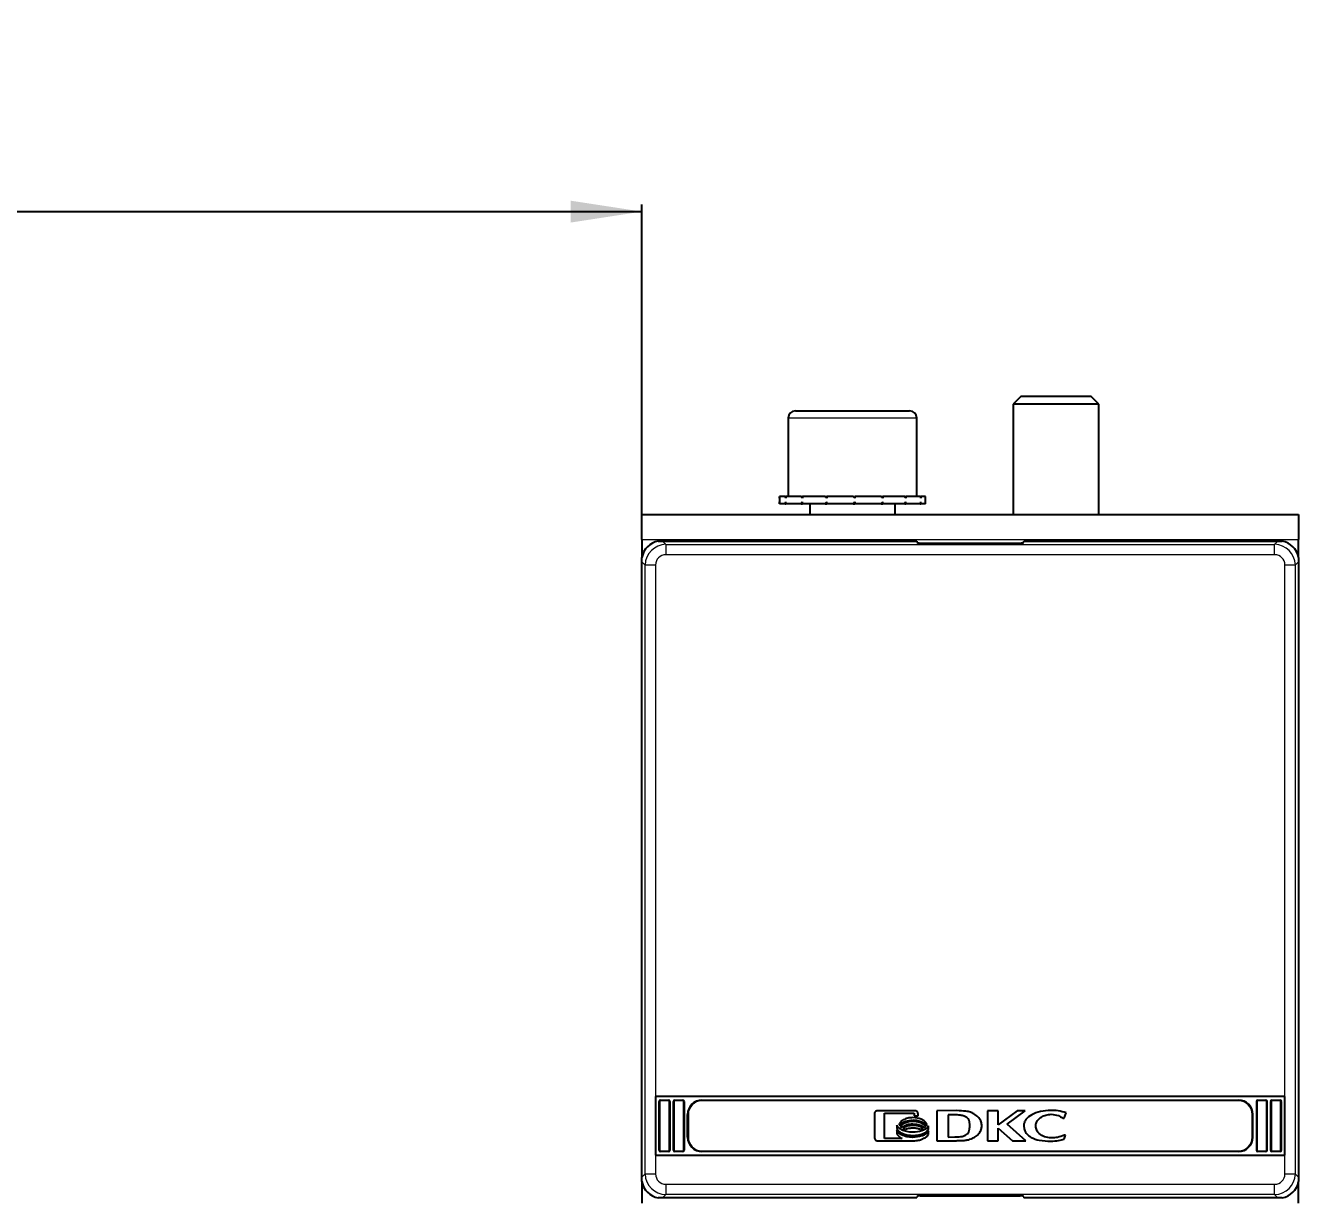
# Model space of a CAD drawing. Header units: millimetres. Extents: x 0 to 3741, y -408 to 602.
# Drawn here: x 1285 to 1463.4, y 393.3 to 557.9 of the extents above; entities that cross this region are included whole.
import ezdxf

# ---------------------------------------------------------------- set-up
doc = ezdxf.new("R2010")
doc.units = ezdxf.units.MM
doc.layers.add('FORMAT', color=7, linetype='Continuous')
doc.styles.add('SLDTEXTSTYLE0', font='TXT', dxfattribs={"width": 0.75})
doc.dimstyles.new('SLDDIMSTYLE0', dxfattribs={"dimtxt": 20, "dimasz": 10, "dimexe": 0, "dimexo": 0.0625, "dimgap": 5, "dimtad": 2, "dimdec": 1, "dimrnd": 1e-09, "dimzin": 12, "dimdsep": 46, "dimtxsty": 'SLDTEXTSTYLE0', "dimsah": 1, "dimcen": 0.09, "dimadec": 0, "dimazin": 3, "dimtfac": 1, "dimtofl": 0, "dimtmove": 0, "dimatfit": 3, "dimfxl": 0, "dimfrac": 2, "dimtolj": 1, "dimtzin": 12, "dimarcsym": 0})

# ---------------------------------------------------------------- blocks, each defined once
blk = doc.blocks.new('_D_2')
at = {"layer": 'FORMAT'}
for p, q in [((155.39, 489.4), (155.39, 532.81)), ((155.39, 531.81), (1371.39, 531.81)), ((1371.39, 489.4), (1371.39, 532.81))]:
    blk.add_line(p, q, dxfattribs=at)
for points in [[(155.39, 531.81), (165.39, 530.27), (165.39, 533.34)], [(1371.39, 531.81), (1361.39, 533.34), (1361.39, 530.27)]]:
    blk.add_solid(points, dxfattribs=at)
at = {"layer": 'FORMAT', "insert": (733.83, 557.59), "char_height": 20, "attachment_point": 1, "style": 'SLDTEXTSTYLE0'}
blk.add_mtext('1216', dxfattribs=at)

msp = doc.modelspace()

# ---------------------------------------------------------------- linework, layer by layer
at = {"color": 7, "linetype": 'Continuous', "lineweight": 25}
for p, q in [((1424.46, 505.89), (1423.39, 504.82)), ((1423.39, 504.82), (1423.39, 489.39)), ((1435.39, 504.82), (1423.39, 504.82)), ((1434.31, 505.89), (1424.46, 505.89)), ((1435.39, 504.82), (1434.31, 505.89)), ((1435.39, 489.39), (1435.39, 504.82)), ((1392.89, 503.89), (1401.32, 503.89)), ((1401.32, 503.89), (1408.89, 503.89)), ((1391.89, 502.89), (1391.89, 491.89)), ((1409.89, 491.89), (1409.89, 502.89)), ((1390.64, 491.89), (1390.64, 490.89)), ((1390.64, 491.89), (1390.64, 491.64)), ((1391.45, 491.89), (1390.64, 491.89)), ((1390.64, 491.89), (1390.64, 491.89)), ((1390.64, 490.89), (1390.64, 491.14)), ((1391.45, 490.89), (1390.64, 490.89)), ((1390.64, 490.89), (1390.64, 490.89)), ((1391.45, 491.89), (1391.56, 491.89)), ((1391.45, 490.89), (1391.56, 490.89)), ((1391.56, 491.89), (1391.56, 491.64)), ((1393.71, 491.89), (1391.56, 491.89)), ((1391.56, 490.89), (1391.56, 491.14)), ((1393.71, 490.89), (1391.56, 490.89)), ((1393.71, 491.89), (1393.89, 491.89)), ((1393.71, 490.89), (1393.89, 490.89)), ((1393.89, 491.89), (1393.89, 491.64)), ((1397.06, 491.89), (1393.89, 491.89)), ((1393.89, 490.89), (1393.89, 491.14)), ((1397.06, 490.89), (1393.89, 490.89)), ((1394.89, 490.89), (1394.89, 489.39)), ((1397.06, 491.89), (1397.29, 491.89)), ((1397.06, 490.89), (1397.29, 490.89)), ((1397.29, 491.89), (1397.29, 491.64)), ((1400.99, 491.89), (1397.29, 491.89)), ((1397.29, 490.89), (1397.29, 491.14)), ((1400.99, 490.89), (1397.29, 490.89)), ((1400.99, 491.89), (1401.07, 491.89)), ((1400.99, 490.89), (1401.15, 490.89)), ((1401.15, 490.89), (1401.23, 490.89)), ((1401.19, 491.89), (1401.23, 491.89)), ((1401.23, 491.89), (1401.23, 491.64)), ((1404.9, 491.89), (1401.23, 491.89)), ((1401.23, 490.89), (1401.23, 491.14)), ((1404.9, 490.89), (1401.23, 490.89)), ((1404.9, 491.89), (1405.13, 491.89)), ((1404.9, 490.89), (1405.13, 490.89)), ((1405.13, 491.89), (1405.13, 491.64)), ((1408.2, 491.89), (1405.13, 491.89)), ((1405.13, 490.89), (1405.13, 491.14)), ((1408.2, 490.89), (1405.13, 490.89)), ((1406.89, 489.39), (1406.89, 490.89)), ((1408.2, 491.89), (1408.38, 491.89)), ((1408.2, 490.89), (1408.38, 490.89)), ((1408.38, 491.89), (1408.38, 491.64)), ((1410.39, 491.89), (1408.38, 491.89)), ((1408.38, 490.89), (1408.38, 491.14)), ((1410.39, 490.89), (1408.38, 490.89)), ((1410.39, 491.89), (1410.48, 491.89)), ((1410.39, 490.89), (1410.48, 490.89)), ((1410.48, 491.89), (1410.48, 491.64)), ((1411.14, 491.89), (1410.48, 491.89)), ((1410.48, 490.89), (1410.48, 491.14)), ((1411.14, 490.89), (1410.48, 490.89)), ((1411.14, 490.89), (1411.14, 491.89)), ((1371.39, 485.89), (1371.39, 489.39)), ((1371.39, 489.39), (1463.39, 489.39)), ((1463.39, 489.39), (1463.39, 485.89)), ((1371.39, 485.89), (1371.39, 483.37)), ((1373.66, 485.64), (1374.28, 485.64)), ((1374.28, 485.64), (1409.89, 485.64)), ((1409.89, 485.64), (1409.89, 485.51)), ((1410.39, 485.37), (1424.39, 485.37)), ((1424.89, 485.51), (1424.89, 485.64)), ((1424.89, 485.64), (1460.49, 485.64)), ((1460.49, 485.64), (1461.11, 485.64)), ((1463.39, 483.37), (1463.39, 485.89)), ((1371.39, 482.74), (1371.39, 483.37)), ((1371.39, 396.54), (1371.39, 482.74)), ((1463.39, 483.37), (1463.39, 482.74)), ((1463.39, 482.74), (1463.39, 396.54)), ((1461.48, 407.84), (1373.29, 407.84)), ((1373.29, 407.84), (1373.29, 399.64)), ((1373.79, 400.34), (1373.79, 407.14)), ((1373.99, 407.34), (1375.09, 407.34)), ((1375.29, 407.14), (1375.29, 400.34)), ((1375.79, 400.34), (1375.79, 407.14)), ((1375.99, 407.34), (1377.09, 407.34)), ((1377.29, 407.14), (1377.29, 400.34)), ((1379.79, 407.34), (1454.98, 407.34)), ((1457.48, 407.14), (1457.48, 400.34)), ((1457.68, 407.34), (1458.78, 407.34)), ((1458.98, 400.34), (1458.98, 407.14)), ((1459.48, 407.14), (1459.48, 400.34)), ((1459.68, 407.34), (1460.78, 407.34)), ((1460.98, 400.34), (1460.98, 407.14)), ((1461.48, 399.64), (1461.48, 407.84)), ((1377.79, 402.14), (1377.79, 405.34)), ((1403.96, 405.4), (1403.96, 402.08)), ((1409.64, 405.84), (1404.39, 405.84)), ((1405.37, 405.51), (1409.54, 405.51)), ((1405.37, 401.97), (1405.37, 405.51)), ((1409.54, 405.51), (1409.54, 405.12)), ((1409.54, 405.12), (1410.07, 405.12)), ((1410.07, 405.12), (1410.07, 405.4)), ((1415.53, 405.86), (1412.7, 405.84)), ((1412.7, 405.84), (1412.7, 401.64)), ((1415.32, 405.28), (1414.28, 405.26)), ((1414.28, 405.26), (1414.28, 402.16)), ((1419.81, 405.84), (1419.81, 401.64)), ((1421.3, 405.84), (1419.81, 405.84)), ((1421.3, 403.87), (1421.3, 405.84)), ((1423.97, 405.84), (1421.3, 403.87)), ((1422.56, 403.98), (1425.1, 405.84)), ((1425.1, 405.84), (1423.97, 405.84)), ((1430.56, 404.82), (1430.81, 405.55)), ((1456.98, 402.14), (1456.98, 405.34)), ((1407.11, 403.83), (1407.11, 403.38)), ((1411.56, 403.27), (1411.56, 403.72)), ((1421.32, 403.41), (1423.33, 401.64)), ((1421.32, 401.64), (1421.32, 403.41)), ((1425.16, 401.64), (1422.56, 403.98)), ((1430.37, 404.82), (1430.56, 404.82)), ((1404.39, 401.64), (1409.64, 401.64)), ((1407.83, 401.96), (1405.37, 401.97)), ((1407.11, 403.11), (1407.11, 402.65)), ((1411.56, 402.54), (1411.56, 403.01)), ((1412.7, 401.64), (1415.39, 401.65)), ((1414.28, 402.16), (1415.23, 402.18)), ((1415.39, 401.65), (1415.4, 401.65)), ((1415.4, 401.65), (1415.42, 401.65)), ((1419.81, 401.64), (1421.32, 401.64)), ((1423.33, 401.64), (1425.16, 401.64)), ((1430.55, 401.88), (1430.73, 402.42)), ((1430.73, 402.42), (1430.58, 402.42)), ((1373.29, 399.64), (1461.48, 399.64)), ((1375.09, 400.14), (1373.99, 400.14)), ((1377.09, 400.14), (1375.99, 400.14)), ((1454.98, 400.14), (1379.79, 400.14)), ((1458.78, 400.14), (1457.68, 400.14)), ((1460.78, 400.14), (1459.68, 400.14)), ((1371.39, 395.92), (1371.39, 396.54)), ((1463.39, 396.54), (1463.39, 395.92)), ((1371.39, 395.92), (1371.39, 392.89)), ((1463.39, 392.89), (1463.39, 395.92)), ((1374.28, 393.64), (1373.66, 393.64)), ((1409.89, 393.64), (1374.28, 393.64)), ((1409.89, 393.64), (1409.89, 393.78)), ((1410.39, 393.91), (1424.39, 393.91)), ((1424.89, 393.78), (1424.89, 393.64)), ((1460.49, 393.64), (1424.89, 393.64)), ((1461.11, 393.64), (1460.49, 393.64))]:
    msp.add_line(p, q, dxfattribs=at)
at = {"color": 8, "linetype": 'Continuous', "lineweight": 18}
for p, q in [((1401.38, 502.89), (1391.89, 502.89)), ((1409.89, 502.89), (1401.38, 502.89)), ((1371.39, 485.89), (1463.39, 485.89)), ((1374.28, 485.64), (1374.74, 485.19)), ((1374.74, 485.19), (1374.74, 483.74)), ((1374.74, 485.19), (1460.04, 485.19)), ((1460.04, 485.19), (1460.49, 485.64)), ((1460.04, 483.74), (1460.04, 485.19)), ((1460.04, 483.74), (1374.74, 483.74)), ((1371.84, 482.29), (1371.39, 482.74)), ((1373.29, 482.29), (1371.84, 482.29)), ((1371.84, 396.99), (1371.84, 482.29)), ((1373.29, 482.29), (1373.29, 407.84)), ((1461.48, 407.84), (1461.48, 482.29)), ((1462.93, 482.29), (1461.48, 482.29)), ((1463.39, 482.74), (1462.93, 482.29)), ((1462.93, 482.29), (1462.93, 396.99)), ((1373.79, 400.34), (1373.79, 407.14)), ((1373.79, 407.14), (1373.89, 407.14)), ((1373.79, 407.14), (1373.79, 407.14)), ((1373.89, 407.14), (1373.89, 400.34)), ((1373.99, 407.24), (1373.99, 407.34)), ((1373.99, 407.34), (1375.09, 407.34)), ((1373.99, 407.34), (1373.99, 407.34)), ((1375.09, 407.24), (1373.99, 407.24)), ((1375.09, 407.24), (1375.09, 407.34)), ((1375.09, 407.34), (1375.09, 407.34)), ((1375.19, 400.34), (1375.19, 407.14)), ((1375.19, 407.14), (1375.29, 407.14)), ((1375.29, 407.14), (1375.29, 400.34)), ((1375.29, 407.14), (1375.29, 407.14)), ((1375.79, 400.34), (1375.79, 407.14)), ((1375.79, 407.14), (1375.89, 407.14)), ((1375.79, 407.14), (1375.79, 407.14)), ((1375.89, 407.14), (1375.89, 400.34)), ((1375.99, 407.24), (1375.99, 407.34)), ((1375.99, 407.34), (1377.09, 407.34)), ((1375.99, 407.34), (1375.99, 407.34)), ((1377.09, 407.24), (1375.99, 407.24)), ((1377.09, 407.24), (1377.09, 407.34)), ((1377.09, 407.34), (1377.09, 407.34)), ((1377.19, 400.34), (1377.19, 407.14)), ((1377.19, 407.14), (1377.29, 407.14)), ((1377.29, 407.14), (1377.29, 400.34)), ((1377.29, 407.14), (1377.29, 407.14)), ((1379.79, 407.34), (1454.98, 407.34)), ((1379.79, 407.24), (1379.79, 407.34)), ((1379.79, 407.34), (1379.79, 407.34)), ((1454.98, 407.24), (1379.79, 407.24)), ((1454.98, 407.34), (1454.98, 407.24)), ((1454.98, 407.34), (1454.98, 407.34)), ((1457.49, 407.14), (1457.48, 407.14)), ((1457.49, 407.14), (1457.59, 407.14)), ((1457.49, 400.34), (1457.49, 407.14)), ((1457.59, 407.14), (1457.59, 400.34)), ((1457.68, 407.34), (1457.68, 407.24)), ((1457.68, 407.34), (1458.78, 407.34)), ((1457.68, 407.34), (1457.68, 407.34)), ((1458.78, 407.24), (1457.68, 407.24)), ((1458.78, 407.34), (1458.78, 407.24)), ((1458.78, 407.34), (1458.78, 407.34)), ((1458.88, 400.34), (1458.88, 407.14)), ((1458.88, 407.14), (1458.98, 407.14)), ((1458.98, 407.14), (1458.98, 400.34)), ((1458.98, 407.14), (1458.98, 407.14)), ((1459.49, 407.14), (1459.48, 407.14)), ((1459.49, 400.34), (1459.49, 407.14)), ((1459.59, 407.14), (1459.49, 407.14)), ((1459.59, 407.14), (1459.59, 400.34)), ((1459.68, 407.24), (1459.68, 407.34)), ((1459.68, 407.34), (1460.78, 407.34)), ((1459.68, 407.34), (1459.68, 407.34)), ((1460.78, 407.24), (1459.68, 407.24)), ((1460.78, 407.24), (1460.78, 407.34)), ((1460.78, 407.34), (1460.78, 407.34)), ((1460.88, 400.34), (1460.88, 407.14)), ((1460.98, 407.14), (1460.88, 407.14)), ((1460.98, 407.14), (1460.98, 400.34)), ((1460.98, 407.14), (1460.98, 407.14)), ((1377.79, 402.14), (1377.79, 405.34)), ((1377.89, 405.34), (1377.79, 405.34)), ((1377.79, 405.34), (1377.79, 405.34)), ((1377.89, 405.34), (1377.89, 402.14)), ((1456.88, 402.14), (1456.88, 405.34)), ((1456.98, 405.34), (1456.88, 405.34)), ((1456.98, 405.34), (1456.98, 402.14)), ((1456.98, 405.34), (1456.98, 405.34)), ((1377.89, 402.14), (1377.79, 402.14)), ((1377.79, 402.14), (1377.79, 402.14)), ((1456.98, 402.14), (1456.88, 402.14)), ((1456.98, 402.14), (1456.98, 402.14)), ((1373.29, 399.64), (1373.29, 396.99)), ((1373.79, 400.34), (1373.89, 400.34)), ((1373.79, 400.34), (1373.79, 400.34)), ((1373.99, 400.24), (1375.09, 400.24)), ((1373.99, 400.14), (1373.99, 400.24)), ((1375.09, 400.14), (1373.99, 400.14)), ((1373.99, 400.14), (1373.99, 400.14)), ((1375.09, 400.14), (1375.09, 400.24)), ((1375.09, 400.14), (1375.09, 400.14)), ((1375.19, 400.34), (1375.29, 400.34)), ((1375.29, 400.34), (1375.29, 400.34)), ((1375.79, 400.34), (1375.89, 400.34)), ((1375.79, 400.34), (1375.79, 400.34)), ((1375.99, 400.24), (1377.09, 400.24)), ((1375.99, 400.14), (1375.99, 400.24)), ((1377.09, 400.14), (1375.99, 400.14)), ((1375.99, 400.14), (1375.99, 400.14)), ((1377.09, 400.14), (1377.09, 400.24)), ((1377.09, 400.14), (1377.09, 400.14)), ((1377.19, 400.34), (1377.29, 400.34)), ((1377.29, 400.34), (1377.29, 400.34)), ((1379.79, 400.24), (1454.98, 400.24)), ((1379.79, 400.24), (1379.79, 400.14)), ((1454.98, 400.14), (1379.79, 400.14)), ((1379.79, 400.14), (1379.79, 400.14)), ((1454.98, 400.14), (1454.98, 400.24)), ((1454.98, 400.14), (1454.98, 400.14)), ((1457.48, 400.34), (1457.49, 400.34)), ((1457.49, 400.34), (1457.59, 400.34)), ((1457.68, 400.24), (1458.78, 400.24)), ((1457.68, 400.24), (1457.68, 400.14)), ((1458.78, 400.14), (1457.68, 400.14)), ((1457.68, 400.14), (1457.68, 400.14)), ((1458.78, 400.24), (1458.78, 400.14)), ((1458.78, 400.14), (1458.78, 400.14)), ((1458.88, 400.34), (1458.98, 400.34)), ((1458.98, 400.34), (1458.98, 400.34)), ((1459.48, 400.34), (1459.49, 400.34)), ((1459.59, 400.34), (1459.49, 400.34)), ((1459.68, 400.24), (1460.78, 400.24)), ((1459.68, 400.14), (1459.68, 400.24)), ((1460.78, 400.14), (1459.68, 400.14)), ((1459.68, 400.14), (1459.68, 400.14)), ((1460.78, 400.14), (1460.78, 400.24)), ((1460.78, 400.14), (1460.78, 400.14)), ((1460.98, 400.34), (1460.88, 400.34)), ((1460.98, 400.34), (1460.98, 400.34)), ((1461.48, 396.99), (1461.48, 399.64)), ((1371.39, 396.54), (1371.84, 396.99)), ((1371.84, 396.99), (1373.29, 396.99)), ((1461.48, 396.99), (1462.93, 396.99)), ((1462.93, 396.99), (1463.39, 396.54)), ((1374.74, 395.54), (1460.04, 395.54)), ((1374.74, 395.54), (1374.74, 394.09)), ((1460.04, 394.09), (1460.04, 395.54)), ((1374.74, 394.09), (1374.28, 393.64)), ((1460.04, 394.09), (1374.74, 394.09)), ((1460.49, 393.64), (1460.04, 394.09))]:
    msp.add_line(p, q, dxfattribs=at)
at = {"color": 7, "linetype": 'Continuous', "lineweight": 25}
for centre, radius, start, end in [((1392.89, 502.89), 1, 90, 180), ((1408.89, 502.89), 1, 0, 90), ((1373.99, 407.14), 0.2, 90, 180), ((1375.09, 407.14), 0.2, 360, 90), ((1375.99, 407.14), 0.2, 90, 180), ((1377.09, 407.14), 0.2, 360, 90), ((1379.79, 405.34), 2, 90, 180), ((1454.98, 405.34), 2, 360, 90), ((1457.68, 407.14), 0.2, 90, 180), ((1458.78, 407.14), 0.2, 360, 90), ((1459.68, 407.14), 0.2, 90, 180), ((1460.78, 407.14), 0.2, 0, 90), ((1379.79, 402.14), 2, 180, 270), ((1454.98, 402.14), 2, 270, 360), ((1373.99, 400.34), 0.2, 180, 270), ((1375.09, 400.34), 0.2, 270, 360), ((1375.99, 400.34), 0.2, 180, 270), ((1377.09, 400.34), 0.2, 270, 360), ((1457.68, 400.34), 0.2, 180, 270), ((1458.78, 400.34), 0.2, 270, 360), ((1459.68, 400.34), 0.2, 180, 270), ((1460.78, 400.34), 0.2, 270, 0)]:
    msp.add_arc(centre, radius, start, end, dxfattribs=at)
at = {"color": 8, "linetype": 'Continuous', "lineweight": 18}
for centre, radius, start, end in [((1373.99, 407.14), 0.198, 90, 180), ((1373.99, 407.14), 0.0982, 90, 180), ((1375.09, 407.14), 0.198, 360, 90), ((1375.09, 407.14), 0.0982, 0, 90), ((1375.99, 407.14), 0.198, 90, 180), ((1375.99, 407.14), 0.0982, 90, 180), ((1377.09, 407.14), 0.198, 360, 90), ((1377.09, 407.14), 0.0982, 0, 90), ((1379.79, 405.34), 2, 90, 180), ((1379.79, 405.34), 1.9, 90, 180), ((1454.98, 405.34), 2, 360, 90), ((1454.98, 405.34), 1.9, 360, 90), ((1457.68, 407.14), 0.198, 90, 180), ((1457.68, 407.14), 0.0982, 90, 180), ((1458.78, 407.14), 0.198, 360, 90), ((1458.78, 407.14), 0.0982, 360, 90), ((1459.68, 407.14), 0.198, 90, 180), ((1459.68, 407.14), 0.0982, 90, 180), ((1460.78, 407.14), 0.198, 0, 90), ((1460.78, 407.14), 0.0982, 0, 90), ((1379.79, 402.14), 2, 180, 270), ((1379.79, 402.14), 1.9, 180, 270), ((1454.98, 402.14), 1.9, 270, 360), ((1454.98, 402.14), 2, 270, 360), ((1373.99, 400.34), 0.198, 180, 270), ((1373.99, 400.34), 0.0982, 180, 270), ((1375.09, 400.34), 0.0982, 270, 0), ((1375.09, 400.34), 0.198, 270, 360), ((1375.99, 400.34), 0.198, 180, 270), ((1375.99, 400.34), 0.0982, 180, 270), ((1377.09, 400.34), 0.0982, 270, 0), ((1377.09, 400.34), 0.198, 270, 360), ((1457.68, 400.34), 0.198, 180, 270), ((1457.68, 400.34), 0.0982, 180, 270), ((1458.78, 400.34), 0.0982, 270, 360), ((1458.78, 400.34), 0.198, 270, 360), ((1459.68, 400.34), 0.198, 180, 270), ((1459.68, 400.34), 0.0982, 180, 270), ((1460.78, 400.34), 0.0982, 270, 0), ((1460.78, 400.34), 0.198, 270, 0)]:
    msp.add_arc(centre, radius, start, end, dxfattribs=at)
at = {"color": 7, "linetype": 'Continuous', "lineweight": 25}
for centre, major_axis, ratio, start_param, end_param in [((1374.44, 482.59), (2.27, -2.27), 0.935113, 2.575748, 3.707437), ((1410.39, 485.51), (0.5, 0), 0.267949, 3.141593, 4.712389), ((1424.39, 485.51), (0.5, 0), 0.267949, 4.712389, 6.283185), ((1460.33, 482.59), (-2.27, -2.27), 0.935113, 2.575748, 3.707437), ((1374.44, 396.69), (2.27, 2.27), 0.935113, 2.575748, 3.707437), ((1460.33, 396.69), (-2.27, 2.27), 0.935113, 2.575748, 3.707437), ((1410.39, 393.78), (0.5, 0), 0.267949, 1.570796, 3.141593), ((1424.39, 393.78), (0.5, 0), 0.267949, 0, 1.570796)]:
    msp.add_ellipse(centre, major_axis=major_axis, ratio=ratio, start_param=start_param, end_param=end_param, dxfattribs=at)
at = {"color": 8, "linetype": 'Continuous', "lineweight": 18}
for centre, major_axis, ratio, start_param, end_param in [((1374.84, 482.19), (2.13, -2.13), 0.997754, 2.389713, 3.893472), ((1459.93, 482.19), (2.13, 2.13), 0.997754, 5.531306, 7.035065), ((1374.84, 482.19), (1.13, -1.13), 0.935113, 2.389713, 3.893472), ((1459.93, 482.19), (-1.13, -1.13), 0.935113, 2.389713, 3.893472), ((1374.84, 397.1), (2.13, 2.13), 0.997754, 2.389713, 3.893472), ((1374.84, 397.1), (1.13, 1.13), 0.935113, 2.389713, 3.893472), ((1459.93, 397.1), (-1.13, 1.13), 0.935113, 2.389713, 3.893472), ((1459.93, 397.1), (-2.13, 2.13), 0.997754, 2.389713, 3.893472)]:
    msp.add_ellipse(centre, major_axis=major_axis, ratio=ratio, start_param=start_param, end_param=end_param, dxfattribs=at)
at = {"color": 7, "linetype": 'Continuous', "lineweight": 25}
for points, knots in [([(1390.64, 491.64), (1390.64, 491.68), (1390.64, 491.75), (1390.64, 491.83), (1390.64, 491.87), (1390.64, 491.89)], [0, 0, 0, 0, 0.499981, 0.749988, 1, 1, 1, 1]), ([(1390.64, 490.89), (1390.64, 490.91), (1390.64, 490.95), (1390.64, 491.04), (1390.64, 491.1), (1390.64, 491.14)], [0, 0, 0, 0, 0.25014, 0.50028, 1, 1, 1, 1]), ([(1391.56, 491.64), (1391.54, 491.68), (1391.51, 491.75), (1391.48, 491.83), (1391.46, 491.87), (1391.45, 491.89)], [0, 0, 0, 0, 0.499981, 0.749988, 1, 1, 1, 1]), ([(1391.45, 490.89), (1391.46, 490.91), (1391.48, 490.95), (1391.51, 491.04), (1391.54, 491.1), (1391.56, 491.14)], [0, 0, 0, 0, 0.25014, 0.50028, 1, 1, 1, 1]), ([(1393.89, 491.64), (1393.86, 491.68), (1393.81, 491.75), (1393.75, 491.83), (1393.72, 491.87), (1393.71, 491.89)], [0, 0, 0, 0, 0.4999808, 0.7499881, 1, 1, 1, 1]), ([(1393.71, 490.89), (1393.72, 490.91), (1393.75, 490.95), (1393.81, 491.04), (1393.86, 491.1), (1393.89, 491.14)], [0, 0, 0, 0, 0.25014, 0.50028, 1, 1, 1, 1]), ([(1397.29, 491.64), (1397.25, 491.68), (1397.19, 491.75), (1397.11, 491.83), (1397.07, 491.87), (1397.06, 491.89)], [0, 0, 0, 0, 0.4999808, 0.7499881, 1, 1, 1, 1]), ([(1397.06, 490.89), (1397.07, 490.91), (1397.11, 490.95), (1397.19, 491.04), (1397.25, 491.1), (1397.29, 491.14)], [0, 0, 0, 0, 0.25014, 0.50028, 1, 1, 1, 1]), ([(1401.23, 491.64), (1401.19, 491.68), (1401.13, 491.75), (1401.05, 491.83), (1401.01, 491.87), (1400.99, 491.89)], [0, 0, 0, 0, 0.499981, 0.749988, 1, 1, 1, 1]), ([(1400.99, 490.89), (1401.01, 490.91), (1401.05, 490.95), (1401.13, 491.04), (1401.19, 491.1), (1401.23, 491.14)], [0, 0, 0, 0, 0.2501401, 0.5002802, 1, 1, 1, 1]), ([(1401.23, 491.64), (1401.22, 491.71), (1401.19, 491.84), (1401.16, 491.88), (1401.15, 491.89)], [0, 0, 0, 0, 0.561794, 1, 1, 1, 1]), ([(1401.23, 491.14), (1401.22, 491.07), (1401.19, 490.94), (1401.16, 490.91), (1401.15, 490.89)], [0, 0, 0, 0, 0.561794, 1, 1, 1, 1]), ([(1405.13, 491.64), (1405.09, 491.68), (1405.03, 491.75), (1404.96, 491.83), (1404.92, 491.87), (1404.9, 491.89)], [0, 0, 0, 0, 0.499981, 0.749988, 1, 1, 1, 1]), ([(1404.9, 490.89), (1404.92, 490.91), (1404.96, 490.95), (1405.03, 491.04), (1405.09, 491.1), (1405.13, 491.14)], [0, 0, 0, 0, 0.25014, 0.50028, 1, 1, 1, 1]), ([(1408.38, 491.64), (1408.35, 491.68), (1408.3, 491.75), (1408.25, 491.83), (1408.22, 491.87), (1408.2, 491.89)], [0, 0, 0, 0, 0.4999808, 0.7499881, 1, 1, 1, 1]), ([(1408.2, 490.89), (1408.22, 490.91), (1408.25, 490.95), (1408.3, 491.04), (1408.35, 491.1), (1408.38, 491.14)], [0, 0, 0, 0, 0.2501401, 0.5002802, 1, 1, 1, 1]), ([(1410.48, 491.64), (1410.47, 491.68), (1410.45, 491.75), (1410.42, 491.83), (1410.4, 491.87), (1410.39, 491.89)], [0, 0, 0, 0, 0.499981, 0.749988, 1, 1, 1, 1]), ([(1410.39, 490.89), (1410.4, 490.91), (1410.42, 490.95), (1410.45, 491.04), (1410.47, 491.1), (1410.48, 491.14)], [0, 0, 0, 0, 0.25014, 0.50028, 1, 1, 1, 1]), ([(1404.39, 405.84), (1404.33, 405.83), (1404.2, 405.82), (1404.06, 405.7), (1403.97, 405.56), (1403.96, 405.45), (1403.96, 405.4)], [0, 0, 0, 0, 0.281303, 0.555629, 0.773878, 1, 1, 1, 1]), ([(1410.07, 405.4), (1410.06, 405.47), (1410.05, 405.6), (1409.93, 405.74), (1409.79, 405.83), (1409.69, 405.84), (1409.64, 405.84)], [0, 0, 0, 0, 0.285248, 0.560563, 0.777151, 1, 1, 1, 1]), ([(1415.98, 405.22), (1415.85, 405.23), (1415.63, 405.26), (1415.41, 405.27), (1415.32, 405.28)], [0, 0, 0, 0, 0.5866346, 1, 1, 1, 1]), ([(1417.89, 405.42), (1417.74, 405.5), (1417.38, 405.67), (1416.58, 405.82), (1415.94, 405.84), (1415.53, 405.86)], [0, 0, 0, 0, 0.216742, 0.489643, 1, 1, 1, 1]), ([(1417.33, 403.75), (1417.32, 403.88), (1417.32, 404.12), (1417.25, 404.45), (1417.12, 404.71), (1416.89, 404.94), (1416.49, 405.11), (1416.16, 405.18), (1415.98, 405.22)], [0, 0, 0, 0, 0.176808, 0.319231, 0.43938, 0.552395, 0.749205, 1, 1, 1, 1]), ([(1417.17, 401.79), (1417.39, 401.86), (1417.81, 401.99), (1418.34, 402.35), (1418.74, 402.81), (1418.97, 403.33), (1419.03, 403.89), (1418.87, 404.47), (1418.49, 405.01), (1418.1, 405.28), (1417.89, 405.42)], [0, 0, 0, 0, 0.138091, 0.265455, 0.384013, 0.496103, 0.605759, 0.71979, 0.847662, 1, 1, 1, 1]), ([(1428.7, 405.9), (1428.2, 405.87), (1427.27, 405.81), (1426.05, 405.37), (1425.28, 404.8), (1424.94, 404.24), (1424.9, 403.94), (1424.89, 403.8)], [0, 0, 0, 0, 0.315674, 0.58952, 0.813199, 0.909026, 1, 1, 1, 1]), ([(1426.56, 403.7), (1426.58, 403.86), (1426.62, 404.2), (1426.92, 404.64), (1427.38, 405.02), (1428, 405.29), (1428.49, 405.33), (1428.74, 405.35)], [0, 0, 0, 0, 0.1654149, 0.3347375, 0.5160143, 0.747902, 1, 1, 1, 1]), ([(1430.81, 405.55), (1430.44, 405.66), (1429.75, 405.86), (1429.04, 405.89), (1428.7, 405.9)], [0, 0, 0, 0, 0.5368, 1, 1, 1, 1]), ([(1428.74, 405.35), (1429.08, 405.32), (1429.67, 405.27), (1430.16, 404.95), (1430.37, 404.82)], [0, 0, 0, 0, 0.579608, 1, 1, 1, 1]), ([(1409.36, 402.83), (1409.06, 402.84), (1408.51, 402.87), (1407.83, 403.12), (1407.34, 403.43), (1407.18, 403.7), (1407.11, 403.83)], [0, 0, 0, 0, 0.3416414, 0.638783, 0.8349726, 1, 1, 1, 1]), ([(1407.11, 403.38), (1407.17, 403.27), (1407.29, 403.04), (1407.63, 402.79), (1408.3, 402.46), (1408.91, 402.41), (1409.36, 402.38)], [0, 0, 0, 0, 0.13872, 0.298957, 0.48357, 1, 1, 1, 1]), ([(1409.36, 404.89), (1409.11, 404.87), (1408.64, 404.84), (1408.06, 404.61), (1407.64, 404.32), (1407.49, 404.07), (1407.42, 403.96)], [0, 0, 0, 0, 0.32886, 0.621368, 0.822445, 1, 1, 1, 1]), ([(1407.42, 403.96), (1407.44, 403.92), (1407.46, 403.86), (1407.5, 403.81), (1407.51, 403.78)], [0, 0, 0, 0, 0.556647, 1, 1, 1, 1]), ([(1407.51, 403.78), (1407.62, 403.9), (1407.85, 404.17), (1408.49, 404.47), (1409.02, 404.52), (1409.36, 404.55)], [0, 0, 0, 0, 0.235625, 0.507433, 1, 1, 1, 1]), ([(1409.36, 404.35), (1408.96, 404.31), (1408.43, 404.26), (1407.86, 403.94), (1407.68, 403.77), (1407.59, 403.68)], [0, 0, 0, 0, 0.607099, 0.813781, 1, 1, 1, 1]), ([(1407.59, 403.68), (1407.62, 403.65), (1407.68, 403.59), (1407.74, 403.54), (1407.77, 403.52)], [0, 0, 0, 0, 0.548878, 1, 1, 1, 1]), ([(1407.77, 403.52), (1408.03, 403.67), (1408.52, 403.96), (1409.09, 403.99), (1409.36, 404.01)], [0, 0, 0, 0, 0.521089, 1, 1, 1, 1]), ([(1409.36, 403.79), (1409.06, 403.77), (1408.56, 403.74), (1408.12, 403.51), (1407.93, 403.42)], [0, 0, 0, 0, 0.591571, 1, 1, 1, 1]), ([(1407.93, 403.42), (1408, 403.38), (1408.12, 403.32), (1408.25, 403.28), (1408.31, 403.26)], [0, 0, 0, 0, 0.541848, 1, 1, 1, 1]), ([(1408.31, 403.26), (1408.49, 403.32), (1408.84, 403.43), (1409.19, 403.44), (1409.36, 403.45)], [0, 0, 0, 0, 0.540329, 1, 1, 1, 1]), ([(1411.31, 403.92), (1411.26, 404.02), (1411.15, 404.24), (1410.85, 404.49), (1410.28, 404.8), (1409.75, 404.85), (1409.36, 404.89)], [0, 0, 0, 0, 0.149079, 0.314363, 0.498773, 1, 1, 1, 1]), ([(1409.36, 404.55), (1409.58, 404.54), (1410.01, 404.51), (1410.55, 404.32), (1410.96, 404.08), (1411.13, 403.87), (1411.21, 403.77)], [0, 0, 0, 0, 0.322978, 0.614423, 0.818337, 1, 1, 1, 1]), ([(1411.13, 403.67), (1411.02, 403.78), (1410.78, 404.01), (1410.17, 404.28), (1409.68, 404.32), (1409.36, 404.35)], [0, 0, 0, 0, 0.239541, 0.512395, 1, 1, 1, 1]), ([(1409.36, 404.01), (1409.7, 403.98), (1410.27, 403.94), (1410.75, 403.64), (1410.94, 403.52)], [0, 0, 0, 0, 0.598426, 1, 1, 1, 1]), ([(1410.78, 403.42), (1410.54, 403.53), (1410.09, 403.75), (1409.59, 403.78), (1409.36, 403.79)], [0, 0, 0, 0, 0.528395, 1, 1, 1, 1]), ([(1411.56, 403.72), (1411.49, 403.63), (1411.35, 403.42), (1411.01, 403.19), (1410.36, 402.9), (1409.78, 402.86), (1409.36, 402.83)], [0, 0, 0, 0, 0.141525, 0.304329, 0.489562, 1, 1, 1, 1]), ([(1409.36, 403.45), (1409.56, 403.44), (1409.92, 403.42), (1410.26, 403.31), (1410.4, 403.26)], [0, 0, 0, 0, 0.579402, 1, 1, 1, 1]), ([(1409.36, 402.38), (1409.64, 402.39), (1410.16, 402.42), (1410.81, 402.64), (1411.3, 402.91), (1411.48, 403.16), (1411.56, 403.27)], [0, 0, 0, 0, 0.33644, 0.632575, 0.831337, 1, 1, 1, 1]), ([(1410.4, 403.26), (1410.47, 403.29), (1410.6, 403.33), (1410.73, 403.39), (1410.78, 403.42)], [0, 0, 0, 0, 0.5753959, 1, 1, 1, 1]), ([(1410.94, 403.52), (1410.98, 403.54), (1411.05, 403.59), (1411.11, 403.65), (1411.13, 403.67)], [0, 0, 0, 0, 0.569699, 1, 1, 1, 1]), ([(1411.21, 403.77), (1411.23, 403.8), (1411.27, 403.84), (1411.3, 403.9), (1411.31, 403.92)], [0, 0, 0, 0, 0.564632, 1, 1, 1, 1]), ([(1415.23, 402.18), (1415.51, 402.18), (1416.02, 402.19), (1416.63, 402.35), (1417, 402.62), (1417.19, 402.91), (1417.31, 403.3), (1417.32, 403.59), (1417.33, 403.75)], [0, 0, 0, 0, 0.2746758, 0.503042, 0.6073811, 0.7165791, 0.8434118, 1, 1, 1, 1]), ([(1424.89, 403.8), (1424.91, 403.58), (1424.94, 403.14), (1425.32, 402.53), (1426.04, 402), (1427.2, 401.64), (1428.14, 401.6), (1428.69, 401.59)], [0, 0, 0, 0, 0.130532, 0.266031, 0.423997, 0.666819, 1, 1, 1, 1]), ([(1428.74, 402.04), (1428.42, 402.07), (1427.81, 402.13), (1427.1, 402.55), (1426.65, 403.1), (1426.59, 403.5), (1426.56, 403.7)], [0, 0, 0, 0, 0.317455, 0.60205, 0.80504, 1, 1, 1, 1]), ([(1403.96, 402.08), (1403.97, 402.01), (1403.98, 401.89), (1404.1, 401.74), (1404.24, 401.65), (1404.34, 401.64), (1404.39, 401.64)], [0, 0, 0, 0, 0.285197, 0.560428, 0.777044, 1, 1, 1, 1]), ([(1409.36, 402.11), (1409.06, 402.13), (1408.51, 402.16), (1407.83, 402.4), (1407.34, 402.71), (1407.18, 402.99), (1407.11, 403.11)], [0, 0, 0, 0, 0.34171, 0.638876, 0.835038, 1, 1, 1, 1]), ([(1407.11, 402.65), (1407.14, 402.57), (1407.22, 402.41), (1407.46, 402.17), (1407.69, 402.04), (1407.83, 401.96)], [0, 0, 0, 0, 0.244932, 0.514807, 1, 1, 1, 1]), ([(1411.56, 403.01), (1411.49, 402.91), (1411.35, 402.71), (1411.01, 402.48), (1410.36, 402.19), (1409.78, 402.14), (1409.36, 402.11)], [0, 0, 0, 0, 0.141571, 0.304387, 0.489612, 1, 1, 1, 1]), ([(1409.64, 401.64), (1409.85, 401.66), (1410.29, 401.71), (1410.84, 401.95), (1411.3, 402.21), (1411.48, 402.44), (1411.56, 402.54)], [0, 0, 0, 0, 0.289383, 0.600301, 0.822929, 1, 1, 1, 1]), ([(1415.42, 401.65), (1415.52, 401.66), (1415.75, 401.66), (1415.97, 401.67), (1416.08, 401.67)], [0, 0, 0, 0, 0.486421, 1, 1, 1, 1]), ([(1416.08, 401.67), (1416.28, 401.68), (1416.65, 401.7), (1417.01, 401.76), (1417.17, 401.79)], [0, 0, 0, 0, 0.55183, 1, 1, 1, 1]), ([(1428.69, 401.59), (1429.05, 401.6), (1429.68, 401.63), (1430.29, 401.8), (1430.55, 401.88)], [0, 0, 0, 0, 0.577653, 1, 1, 1, 1]), ([(1430.58, 402.42), (1430.25, 402.3), (1429.66, 402.08), (1429.03, 402.05), (1428.74, 402.04)], [0, 0, 0, 0, 0.547643, 1, 1, 1, 1])]:
    msp.add_open_spline(points, degree=3, knots=knots, dxfattribs=at)

# ---------------------------------------------------------------- dimensions: what is measured, and where the dimension line sits
at = {"layer": 'FORMAT'}
dim = msp.add_linear_dim(base=(1371.39, 531.81), p1=(155.39, 489.39), p2=(1371.39, 489.39), angle=0, dimstyle='SLDDIMSTYLE0', dxfattribs=at)
dim.commit()
dim.dimension.update_dxf_attribs({"geometry": '_D_2', "text_midpoint": (763.39, 531.81), "dimtype": 160})

doc.saveas('drawing.dxf')
